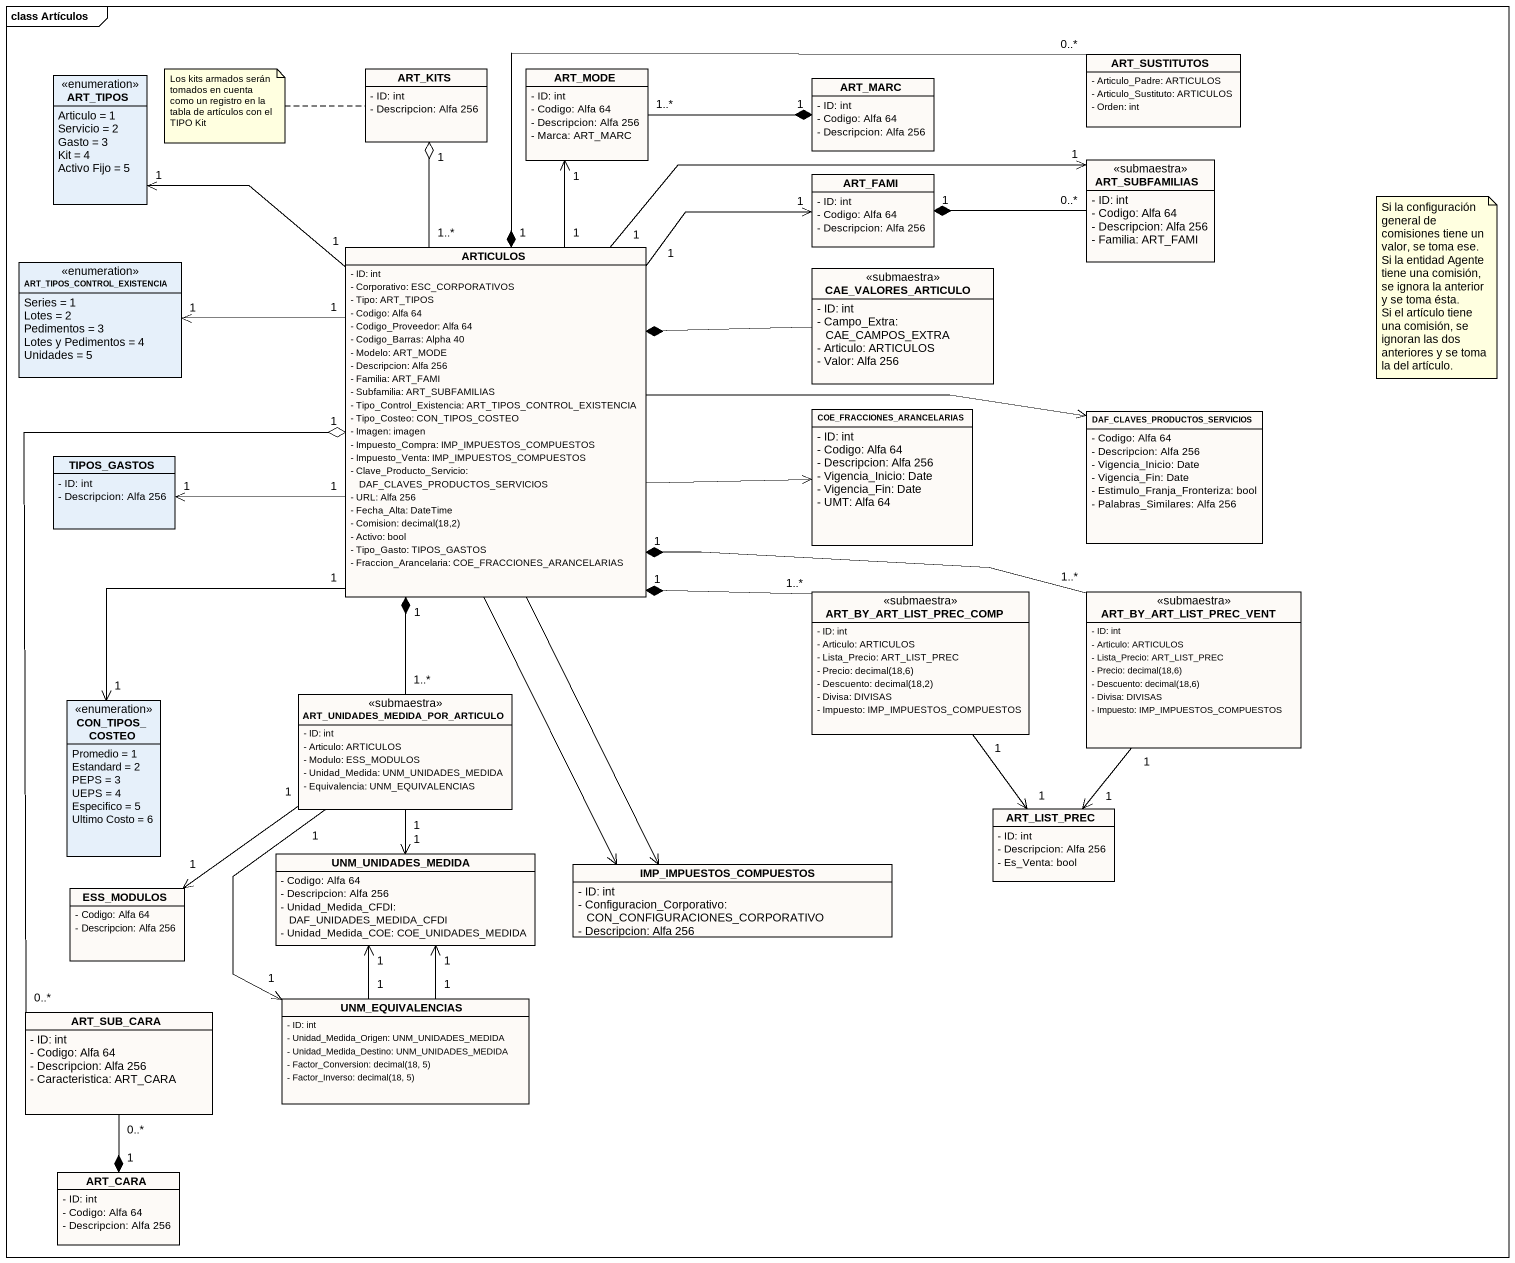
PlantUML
@startuml
mainframe class Artículos
hide circle
hide empty members
skinparam classAttributeIconSize 0
class ART_SUSTITUTOS #FDFAF7 {
  - Articulo_Padre: ARTICULOS
  - Articulo_Sustituto: ARTICULOS
  - Orden: int
}
enum ART_TIPOS {
  Articulo = 1
  Servicio = 2
  Gasto = 3
  Kit = 4
  Activo Fijo = 5
}
class ART_KITS #FDFAF7 {
  - ID: int
  - Descripcion: Alfa 256
}
class ART_MODE #FDFAF7 {
  - ID: int
  - Codigo: Alfa 64
  - Descripcion: Alfa 256
  - Marca: ART_MARC
}
class ART_MARC #FDFAF7 {
  - ID: int
  - Codigo: Alfa 64
  - Descripcion: Alfa 256
}
class ART_SUBFAMILIAS <<submaestra>> #FDFAF7 {
  - ID: int
  - Codigo: Alfa 64
  - Descripcion: Alfa 256
  - Familia: ART_FAMI
}
class ART_FAMI #FDFAF7 {
  - ID: int
  - Codigo: Alfa 64
  - Descripcion: Alfa 256
}
class ARTICULOS #FDFAF7 {
  - ID: int
  - Corporativo: ESC_CORPORATIVOS
  - Tipo: ART_TIPOS
  - Codigo: Alfa 64
  - Codigo_Proveedor: Alfa 64
  - Codigo_Barras: Alpha 40
  - Modelo: ART_MODE
  - Descripcion: Alfa 256
  - Familia: ART_FAMI
  - Subfamilia: ART_SUBFAMILIAS
  - Tipo_Control_Existencia: ART_TIPOS_CONTROL_EXISTENCIA
  - Tipo_Costeo: CON_TIPOS_COSTEO
  - Imagen: imagen
  - Impuesto_Compra: IMP_IMPUESTOS_COMPUESTOS
  - Impuesto_Venta: IMP_IMPUESTOS_COMPUESTOS
  - Clave_Producto_Servicio: DAF_CLAVES_PRODUCTOS_SERVICIOS
  - URL: Alfa 256
  - Fecha_Alta: DateTime
  {field} - Comision: decimal(18,2)
  - Activo: bool
  - Tipo_Gasto: TIPOS_GASTOS
  - Fraccion_Arancelaria: COE_FRACCIONES_ARANCELARIAS
}
enum ART_TIPOS_CONTROL_EXISTENCIA {
  Series = 1
  Lotes = 2
  Pedimentos = 3
  Lotes y Pedimentos = 4
  Unidades = 5
}
class CAE_VALORES_ARTICULO <<submaestra>> #FDFAF7 {
  - ID: int
  - Campo_Extra: CAE_CAMPOS_EXTRA
  - Articulo: ARTICULOS
  - Valor: Alfa 256
}
class COE_FRACCIONES_ARANCELARIAS #FDFAF7 {
  - ID: int
  - Codigo: Alfa 64
  - Descripcion: Alfa 256
  - Vigencia_Inicio: Date
  - Vigencia_Fin: Date
  - UMT: Alfa 64
}
class "DAF_CLAVES_PRODUCTOS_SERVICIOS" as DAF_CLAVES_PRODUCTOS #FDFAF7 {
  - Codigo: Alfa 64
  - Descripcion: Alfa 256
  - Vigencia_Inicio: Date
  - Vigencia_Fin: Date
  - Estimulo_Franja_Fronteriza: bool
  - Palabras_Similares: Alfa 256
}
class TIPOS_GASTOS {
  - ID: int
  - Descripcion: Alfa 256
}
class ART_BY_ART_LIST_PREC_COMP <<submaestra>> #FDFAF7 {
  - ID: int
  - Articulo: ARTICULOS
  - Lista_Precio: ART_LIST_PREC
  {field} - Precio: decimal(18,6)
  {field} - Descuento: decimal(18,2)
  - Divisa: DIVISAS
  - Impuesto: IMP_IMPUESTOS_COMPUESTOS
}
class ART_BY_ART_LIST_PREC_VENT <<submaestra>> #FDFAF7 {
  - ID: int
  - Articulo: ARTICULOS
  - Lista_Precio: ART_LIST_PREC
  {field} - Precio: decimal(18,6)
  {field} - Descuento: decimal(18,6)
  - Divisa: DIVISAS
  - Impuesto: IMP_IMPUESTOS_COMPUESTOS
}
enum CON_TIPOS_COSTEO {
  Promedio = 1
  Estandard = 2
  PEPS = 3
  UEPS = 4
  Especifico = 5
  Ultimo Costo = 6
}
class "ART_UNIDADES_MEDIDA_POR_ARTICULO" as ART_UNIDADES_MEDIDA_POR <<submaestra>> #FDFAF7 {
  - ID: int
  - Articulo: ARTICULOS
  - Modulo: ESS_MODULOS
  - Unidad_Medida: UNM_UNIDADES_MEDIDA
  - Equivalencia: UNM_EQUIVALENCIAS
}
class ART_LIST_PREC #FDFAF7 {
  - ID: int
  - Descripcion: Alfa 256
  - Es_Venta: bool
}
class UNM_UNIDADES_MEDIDA #FDFAF7 {
  - Codigo: Alfa 64
  - Descripcion: Alfa 256
  - Unidad_Medida_CFDI: DAF_UNIDADES_MEDIDA_CFDI
  - Unidad_Medida_COE: COE_UNIDADES_MEDIDA
}
class IMP_IMPUESTOS_COMPUESTOS #FDFAF7 {
  - ID: int
  - Configuracion_Corporativo: CON_CONFIGURACIONES_CORPORATIVO
  - Descripcion: Alfa 256
}
class ESS_MODULOS #FDFAF7 {
  - Codigo: Alfa 64
  - Descripcion: Alfa 256
}
class UNM_EQUIVALENCIAS #FDFAF7 {
  - ID: int
  - Unidad_Medida_Origen: UNM_UNIDADES_MEDIDA
  - Unidad_Medida_Destino: UNM_UNIDADES_MEDIDA
  {field} - Factor_Conversion: decimal(18, 5)
  {field} - Factor_Inverso: decimal(18, 5)
}
class ART_SUB_CARA #FDFAF7 {
  - ID: int
  - Codigo: Alfa 64
  - Descripcion: Alfa 256
  - Caracteristica: ART_CARA
}
class ART_CARA #FDFAF7 {
  - ID: int
  - Codigo: Alfa 64
  - Descripcion: Alfa 256
}
ART_SUSTITUTOS "0..*" -left-* "1" ARTICULOS
ART_MODE "1..*" -right-* "1" ART_MARC
ART_SUBFAMILIAS "0..*" -left-* "1" ART_FAMI
ARTICULOS "1" -up-> "1" ART_TIPOS
ARTICULOS "1..*" -up-o "1" ART_KITS
ARTICULOS "1" -up-> "1" ART_MODE
ARTICULOS "1" -right-> "1" ART_SUBFAMILIAS
ARTICULOS "1" -right-> "1" ART_FAMI
ARTICULOS "1" -left-> "1" ART_TIPOS_CONTROL_EXISTENCIA
ARTICULOS -right-> COE_FRACCIONES_ARANCELARIAS
ARTICULOS -right-> DAF_CLAVES_PRODUCTOS
ARTICULOS "1" -left-> "1" TIPOS_GASTOS
ARTICULOS "1" --> "1" CON_TIPOS_COSTEO
ARTICULOS --> IMP_IMPUESTOS_COMPUESTOS
ARTICULOS --> IMP_IMPUESTOS_COMPUESTOS
CAE_VALORES_ARTICULO -left-* ARTICULOS
ART_BY_ART_LIST_PREC_COMP "1..*" -left-* "1" ARTICULOS
ART_BY_ART_LIST_PREC_COMP "1" --> "1" ART_LIST_PREC
ART_BY_ART_LIST_PREC_VENT "1..*" -left-* "1" ARTICULOS
ART_BY_ART_LIST_PREC_VENT "1" --> "1" ART_LIST_PREC
ART_UNIDADES_MEDIDA_POR "1..*" -up-* "1" ARTICULOS
ART_UNIDADES_MEDIDA_POR "1" --> "1" UNM_UNIDADES_MEDIDA
ART_UNIDADES_MEDIDA_POR "1" --> "1" ESS_MODULOS
ART_UNIDADES_MEDIDA_POR "1" --> "1" UNM_EQUIVALENCIAS
UNM_EQUIVALENCIAS "1" -up-> "1" UNM_UNIDADES_MEDIDA
UNM_EQUIVALENCIAS "1" -up-> "1" UNM_UNIDADES_MEDIDA
ART_SUB_CARA "0..*" -up-o "1" ARTICULOS
ART_SUB_CARA "0..*" --* "1" ART_CARA
note left of ART_KITS : Los kits armados serán tomados en cuenta como un registro en la tabla de artículos con el TIPO Kit
note as N2
  Si la configuración general de comisiones tiene un valor, se toma ese.
  Si la entidad Agente tiene una comisión, se ignora la anterior y se toma ésta.
  Si el artículo tiene una comisión, se ignoran las dos anteriores y se toma la del artículo.
end note
@enduml
